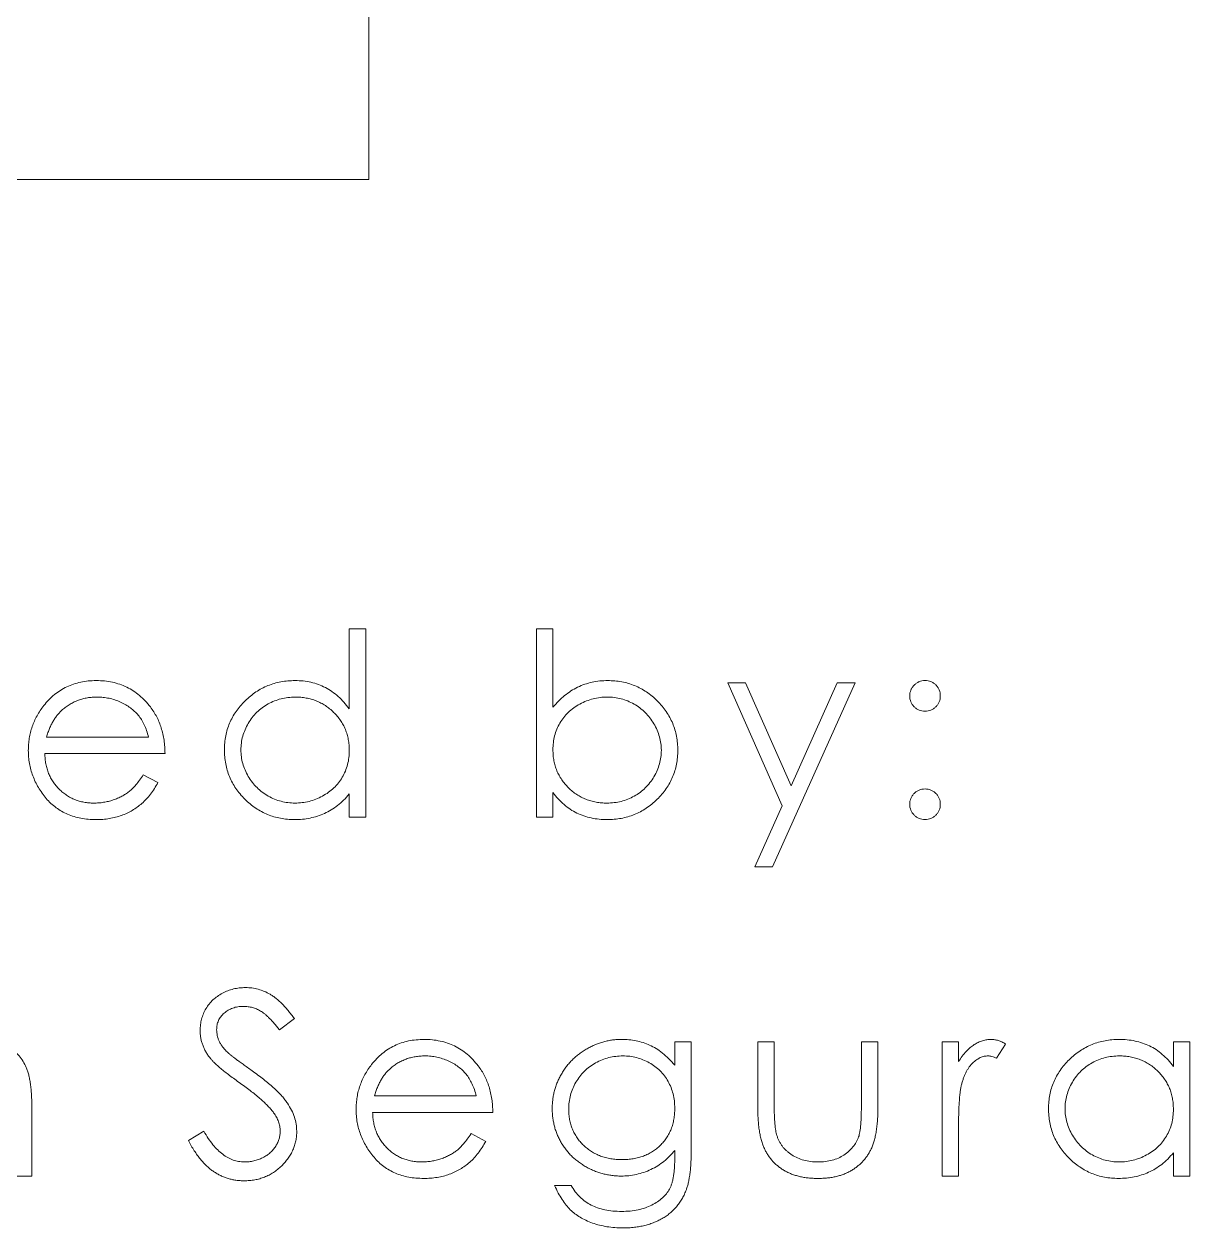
# Model space of a CAD drawing. Header units: millimetres. Extents: x 0 to 300, y 0 to 315.
# Drawn here: x 33.43 to 55.63, y 130.04 to 152.96 of the extents above; entities that cross this region are included whole.
import ezdxf

# ---------------------------------------------------------------- set-up
doc = ezdxf.new("R2010")
doc.units = ezdxf.units.MM

msp = doc.modelspace()

# ---------------------------------------------------------------- linework, layer by layer
at = {"color": 1, "linetype": 'Continuous', "lineweight": 0}
for p, q in [((40, 208), (40, 150)), ((40, 150), (30, 150))]:
    msp.add_line(p, q, dxfattribs=at)
at = {"color": 18, "linetype": 'Continuous', "lineweight": 15, "true_color": 0x000000}
for p, q in [((39.626, 141.446), (39.94, 141.446)), ((39.626, 139.919), (39.626, 141.446)), ((39.94, 141.446), (39.94, 137.857)), ((43.188, 141.446), (43.503, 141.446)), ((43.188, 137.857), (43.188, 141.446)), ((43.503, 141.446), (43.503, 139.95)), ((46.832, 140.414), (47.171, 140.414)), ((47.866, 138.075), (46.832, 140.414)), ((47.171, 140.414), (48.037, 138.455)), ((49.255, 140.414), (47.685, 136.914)), ((48.037, 138.455), (48.916, 140.414)), ((48.916, 140.414), (49.255, 140.414)), ((33.861, 139.382), (35.803, 139.382)), ((36.117, 139.068), (33.828, 139.068)), ((35.703, 138.664), (35.982, 138.518)), ((39.626, 137.857), (39.626, 138.299)), ((43.503, 138.33), (43.503, 137.857)), ((47.345, 136.914), (47.866, 138.075)), ((39.94, 137.857), (39.626, 137.857)), ((43.503, 137.857), (43.188, 137.857)), ((47.685, 136.914), (47.345, 136.914)), ((38.58, 134.021), (38.296, 133.805)), ((45.822, 133.581), (46.137, 133.581)), ((45.822, 133.134), (45.822, 133.581)), ((46.137, 133.581), (46.137, 131.551)), ((47.402, 133.581), (47.716, 133.581)), ((47.402, 132.359), (47.402, 133.581)), ((47.716, 133.581), (47.716, 132.395)), ((49.376, 133.581), (49.69, 133.581)), ((49.376, 132.395), (49.376, 133.581)), ((49.69, 133.581), (49.69, 132.336)), ((50.911, 133.581), (51.225, 133.581)), ((50.911, 131.023), (50.911, 133.581)), ((51.225, 133.581), (51.225, 133.204)), ((52.122, 133.538), (51.95, 133.266)), ((55.317, 133.581), (55.631, 133.581)), ((55.317, 133.108), (55.317, 133.581)), ((55.631, 133.581), (55.631, 131.023)), ((40.103, 132.549), (42.044, 132.549)), ((33.581, 132.329), (33.581, 131.023)), ((42.358, 132.235), (40.07, 132.235)), ((36.561, 131.698), (36.857, 131.876)), ((41.945, 131.831), (42.224, 131.684)), ((51.225, 131.883), (51.225, 131.023)), ((45.822, 131.381), (45.822, 131.513)), ((55.317, 131.023), (55.317, 131.466)), ((33.581, 131.023), (33.267, 131.023)), ((51.225, 131.023), (50.911, 131.023)), ((55.631, 131.023), (55.317, 131.023)), ((43.534, 130.844), (43.848, 130.844))]:
    msp.add_line(p, q, dxfattribs=at)
for points, knots in [([(33.809, 139.982), (33.84, 140.02), (33.903, 140.095), (34.008, 140.193), (34.123, 140.275), (34.244, 140.343), (34.374, 140.394), (34.512, 140.433), (34.658, 140.455), (34.757, 140.458), (34.808, 140.459)], [0, 0, 0, 0, 0.128835, 0.253589, 0.374643, 0.49534, 0.616325, 0.739759, 0.866842, 1, 1, 1, 1]), ([(34.808, 140.459), (34.861, 140.458), (34.964, 140.455), (35.114, 140.431), (35.256, 140.391), (35.39, 140.336), (35.515, 140.265), (35.632, 140.177), (35.742, 140.075), (35.806, 139.996), (35.838, 139.956)], [0, 0, 0, 0, 0.13204, 0.259033, 0.38188, 0.502258, 0.622752, 0.744743, 0.870109, 1, 1, 1, 1]), ([(37.247, 139.142), (37.249, 139.187), (37.251, 139.275), (37.27, 139.404), (37.301, 139.529), (37.344, 139.648), (37.4, 139.762), (37.468, 139.872), (37.548, 139.977), (37.64, 140.074), (37.74, 140.164), (37.847, 140.243), (37.958, 140.311), (38.076, 140.364), (38.197, 140.408), (38.324, 140.438), (38.456, 140.455), (38.545, 140.458), (38.591, 140.459)], [0, 0, 0, 0, 0.0637745, 0.1260788, 0.1869041, 0.2475739, 0.3080034, 0.3691319, 0.4320332, 0.4967908, 0.5616108, 0.6249139, 0.6867263, 0.7480788, 0.8095823, 0.8716307, 0.9348858, 1, 1, 1, 1]), ([(38.591, 140.459), (38.643, 140.458), (38.745, 140.455), (38.895, 140.429), (39.037, 140.386), (39.172, 140.327), (39.298, 140.25), (39.417, 140.157), (39.527, 140.046), (39.592, 139.962), (39.626, 139.919)], [0, 0, 0, 0, 0.128884, 0.252985, 0.37421, 0.494102, 0.614753, 0.738511, 0.866243, 1, 1, 1, 1]), ([(43.503, 139.95), (43.538, 139.991), (43.607, 140.07), (43.723, 140.174), (43.844, 140.262), (43.972, 140.335), (44.107, 140.39), (44.248, 140.431), (44.395, 140.455), (44.495, 140.458), (44.546, 140.459)], [0, 0, 0, 0, 0.134636, 0.262681, 0.38719, 0.50839, 0.628966, 0.749723, 0.873248, 1, 1, 1, 1]), ([(44.546, 140.459), (44.591, 140.458), (44.68, 140.455), (44.812, 140.437), (44.938, 140.407), (45.059, 140.365), (45.175, 140.309), (45.286, 140.243), (45.392, 140.163), (45.491, 140.073), (45.582, 139.974), (45.662, 139.869), (45.73, 139.759), (45.785, 139.643), (45.829, 139.523), (45.858, 139.397), (45.877, 139.265), (45.88, 139.176), (45.881, 139.131)], [0, 0, 0, 0, 0.064649, 0.127821, 0.189419, 0.250372, 0.311137, 0.372825, 0.435463, 0.500128, 0.564773, 0.627344, 0.688919, 0.749829, 0.810578, 0.872176, 0.935017, 1, 1, 1, 1]), ([(50.296, 140.168), (50.297, 140.187), (50.299, 140.225), (50.316, 140.28), (50.343, 140.33), (50.381, 140.374), (50.425, 140.412), (50.475, 140.439), (50.53, 140.456), (50.568, 140.458), (50.588, 140.459)], [0, 0, 0, 0, 0.126257, 0.249407, 0.371465, 0.498805, 0.627129, 0.750535, 0.872218, 1, 1, 1, 1]), ([(50.588, 140.459), (50.607, 140.458), (50.646, 140.456), (50.701, 140.44), (50.751, 140.413), (50.795, 140.376), (50.832, 140.331), (50.861, 140.281), (50.876, 140.226), (50.878, 140.187), (50.879, 140.168)], [0, 0, 0, 0, 0.1275189, 0.2499859, 0.3717924, 0.4988704, 0.6259484, 0.7484917, 0.8709588, 1, 1, 1, 1]), ([(34.824, 140.145), (34.793, 140.144), (34.731, 140.143), (34.64, 140.132), (34.552, 140.113), (34.467, 140.087), (34.387, 140.052), (34.309, 140.012), (34.235, 139.962), (34.189, 139.924), (34.165, 139.905)], [0, 0, 0, 0, 0.131092, 0.259141, 0.384162, 0.505992, 0.629098, 0.750669, 0.874039, 1, 1, 1, 1]), ([(35.803, 139.382), (35.791, 139.424), (35.769, 139.504), (35.723, 139.615), (35.671, 139.714), (35.609, 139.799), (35.539, 139.875), (35.459, 139.942), (35.368, 140.001), (35.268, 140.051), (35.163, 140.094), (35.052, 140.123), (34.939, 140.142), (34.863, 140.144), (34.824, 140.145)], [0, 0, 0, 0, 0.0962401, 0.1852313, 0.2675005, 0.3444004, 0.4195949, 0.4968906, 0.5766379, 0.6602679, 0.7453866, 0.8300403, 0.9144742, 1, 1, 1, 1]), ([(38.595, 140.145), (38.549, 140.143), (38.458, 140.14), (38.325, 140.115), (38.198, 140.073), (38.077, 140.016), (37.964, 139.944), (37.864, 139.857), (37.774, 139.757), (37.699, 139.645), (37.638, 139.525), (37.594, 139.399), (37.566, 139.27), (37.563, 139.183), (37.562, 139.139)], [0, 0, 0, 0, 0.085921, 0.169593, 0.252476, 0.336244, 0.419505, 0.502036, 0.584775, 0.669846, 0.754185, 0.836658, 0.91801, 1, 1, 1, 1]), ([(39.626, 139.13), (39.625, 139.165), (39.623, 139.235), (39.608, 139.337), (39.585, 139.435), (39.553, 139.528), (39.511, 139.617), (39.459, 139.701), (39.398, 139.781), (39.329, 139.855), (39.253, 139.923), (39.172, 139.983), (39.086, 140.033), (38.996, 140.074), (38.902, 140.106), (38.803, 140.128), (38.701, 140.143), (38.631, 140.144), (38.595, 140.145)], [0, 0, 0, 0, 0.0656338, 0.1291881, 0.1912187, 0.2519128, 0.3125075, 0.3734944, 0.4351516, 0.4987415, 0.5620952, 0.6241866, 0.6854757, 0.7460968, 0.8076116, 0.8699666, 0.933951, 1, 1, 1, 1]), ([(44.538, 140.145), (44.493, 140.144), (44.402, 140.14), (44.269, 140.114), (44.139, 140.073), (44.015, 140.014), (43.899, 139.942), (43.795, 139.857), (43.706, 139.76), (43.633, 139.652), (43.574, 139.534), (43.532, 139.409), (43.507, 139.277), (43.504, 139.187), (43.503, 139.14)], [0, 0, 0, 0, 0.084735, 0.168182, 0.252419, 0.338618, 0.424014, 0.506402, 0.587545, 0.668801, 0.7501, 0.831022, 0.91396, 1, 1, 1, 1]), ([(45.567, 139.131), (45.565, 139.174), (45.561, 139.262), (45.535, 139.391), (45.489, 139.517), (45.427, 139.638), (45.352, 139.751), (45.263, 139.853), (45.161, 139.94), (45.048, 140.013), (44.928, 140.073), (44.801, 140.114), (44.671, 140.14), (44.583, 140.144), (44.538, 140.145)], [0, 0, 0, 0, 0.0820663, 0.1638049, 0.2466175, 0.331983, 0.4174662, 0.5009071, 0.5841031, 0.6682542, 0.7520561, 0.8345696, 0.9166522, 1, 1, 1, 1]), ([(50.588, 139.876), (50.568, 139.877), (50.53, 139.879), (50.475, 139.895), (50.425, 139.922), (50.38, 139.959), (50.343, 140.004), (50.316, 140.054), (50.299, 140.109), (50.297, 140.148), (50.296, 140.168)], [0, 0, 0, 0, 0.127574, 0.248624, 0.371829, 0.498962, 0.626095, 0.747954, 0.870903, 1, 1, 1, 1]), ([(50.879, 140.168), (50.878, 140.148), (50.876, 140.109), (50.861, 140.054), (50.832, 140.004), (50.795, 139.959), (50.751, 139.923), (50.701, 139.895), (50.646, 139.879), (50.607, 139.877), (50.588, 139.876)], [0, 0, 0, 0, 0.129041, 0.251508, 0.374052, 0.50113, 0.628208, 0.750014, 0.872481, 1, 1, 1, 1]), ([(33.514, 139.128), (33.515, 139.168), (33.517, 139.246), (33.53, 139.361), (33.554, 139.473), (33.586, 139.582), (33.628, 139.687), (33.679, 139.79), (33.739, 139.889), (33.785, 139.951), (33.809, 139.982)], [0, 0, 0, 0, 0.128045, 0.253768, 0.377428, 0.500551, 0.623296, 0.746578, 0.872348, 1, 1, 1, 1]), ([(34.165, 139.905), (34.149, 139.89), (34.115, 139.86), (34.07, 139.807), (34.027, 139.75), (33.987, 139.687), (33.951, 139.619), (33.917, 139.545), (33.887, 139.466), (33.87, 139.411), (33.861, 139.382)], [0, 0, 0, 0, 0.109984, 0.22258, 0.3385, 0.458709, 0.585535, 0.717518, 0.854667, 1, 1, 1, 1]), ([(35.838, 139.956), (35.86, 139.926), (35.905, 139.865), (35.96, 139.767), (36.008, 139.664), (36.046, 139.556), (36.077, 139.442), (36.1, 139.322), (36.113, 139.197), (36.115, 139.112), (36.117, 139.068)], [0, 0, 0, 0, 0.118522, 0.236255, 0.356174, 0.47725, 0.60154, 0.729618, 0.862158, 1, 1, 1, 1]), ([(34.801, 137.812), (34.752, 137.813), (34.656, 137.815), (34.516, 137.834), (34.385, 137.866), (34.262, 137.91), (34.147, 137.967), (34.04, 138.037), (33.941, 138.119), (33.853, 138.214), (33.774, 138.316), (33.704, 138.422), (33.646, 138.532), (33.598, 138.645), (33.56, 138.761), (33.533, 138.881), (33.518, 139.003), (33.515, 139.087), (33.514, 139.128)], [0, 0, 0, 0, 0.071579, 0.139629, 0.204797, 0.268135, 0.329814, 0.391301, 0.453434, 0.516552, 0.579631, 0.641119, 0.701294, 0.76081, 0.819932, 0.87892, 0.938983, 1, 1, 1, 1]), ([(33.828, 139.068), (33.83, 139.034), (33.833, 138.968), (33.847, 138.871), (33.869, 138.779), (33.9, 138.692), (33.938, 138.609), (33.985, 138.531), (34.04, 138.458), (34.102, 138.389), (34.17, 138.328), (34.243, 138.273), (34.32, 138.228), (34.401, 138.19), (34.485, 138.161), (34.574, 138.141), (34.666, 138.128), (34.729, 138.127), (34.761, 138.126)], [0, 0, 0, 0, 0.068385, 0.134476, 0.198391, 0.260753, 0.321829, 0.383037, 0.444653, 0.507398, 0.569825, 0.630778, 0.690929, 0.750945, 0.811049, 0.872331, 0.935004, 1, 1, 1, 1]), ([(38.581, 137.812), (38.536, 137.813), (38.447, 137.815), (38.316, 137.834), (38.19, 137.864), (38.068, 137.906), (37.953, 137.962), (37.842, 138.028), (37.736, 138.108), (37.637, 138.198), (37.545, 138.297), (37.465, 138.401), (37.399, 138.513), (37.343, 138.628), (37.3, 138.75), (37.27, 138.876), (37.251, 139.008), (37.249, 139.097), (37.247, 139.142)], [0, 0, 0, 0, 0.06462, 0.127433, 0.189004, 0.24993, 0.310668, 0.372329, 0.434939, 0.499576, 0.564191, 0.626735, 0.688109, 0.749294, 0.810331, 0.871901, 0.935046, 1, 1, 1, 1]), ([(37.562, 139.139), (37.563, 139.095), (37.567, 139.008), (37.594, 138.879), (37.639, 138.754), (37.7, 138.632), (37.777, 138.52), (37.866, 138.418), (37.968, 138.331), (38.08, 138.257), (38.201, 138.198), (38.328, 138.157), (38.459, 138.131), (38.547, 138.127), (38.592, 138.126)], [0, 0, 0, 0, 0.081589, 0.162859, 0.245484, 0.330807, 0.416493, 0.499893, 0.583048, 0.667158, 0.751312, 0.833785, 0.916256, 1, 1, 1, 1]), ([(38.592, 138.126), (38.638, 138.128), (38.728, 138.131), (38.861, 138.156), (38.991, 138.198), (39.115, 138.256), (39.23, 138.328), (39.334, 138.412), (39.421, 138.509), (39.495, 138.617), (39.553, 138.734), (39.596, 138.86), (39.621, 138.993), (39.624, 139.083), (39.626, 139.13)], [0, 0, 0, 0, 0.084802, 0.168664, 0.252552, 0.33824, 0.423103, 0.505556, 0.586176, 0.667136, 0.748499, 0.830452, 0.913456, 1, 1, 1, 1]), ([(43.503, 139.14), (43.504, 139.105), (43.505, 139.035), (43.52, 138.933), (43.543, 138.836), (43.575, 138.742), (43.618, 138.654), (43.669, 138.569), (43.73, 138.489), (43.799, 138.415), (43.875, 138.347), (43.956, 138.288), (44.042, 138.238), (44.132, 138.197), (44.226, 138.164), (44.325, 138.143), (44.428, 138.128), (44.498, 138.126), (44.533, 138.126)], [0, 0, 0, 0, 0.0656457, 0.1292115, 0.1912534, 0.2519585, 0.3125641, 0.3735622, 0.4352305, 0.4985362, 0.5619014, 0.6240981, 0.6850234, 0.7460508, 0.8075768, 0.869943, 0.933939, 1, 1, 1, 1]), ([(44.533, 138.126), (44.579, 138.127), (44.67, 138.131), (44.803, 138.156), (44.93, 138.198), (45.051, 138.255), (45.164, 138.327), (45.264, 138.414), (45.354, 138.514), (45.429, 138.626), (45.491, 138.745), (45.534, 138.871), (45.562, 139), (45.565, 139.087), (45.567, 139.131)], [0, 0, 0, 0, 0.085993, 0.169736, 0.252687, 0.336526, 0.419856, 0.502457, 0.585265, 0.6698, 0.754407, 0.83695, 0.917941, 1, 1, 1, 1]), ([(45.881, 139.131), (45.88, 139.086), (45.877, 138.998), (45.858, 138.868), (45.828, 138.743), (45.784, 138.624), (45.729, 138.509), (45.659, 138.399), (45.58, 138.294), (45.487, 138.197), (45.387, 138.107), (45.28, 138.028), (45.169, 137.96), (45.052, 137.907), (44.93, 137.863), (44.803, 137.833), (44.671, 137.816), (44.581, 137.813), (44.536, 137.812)], [0, 0, 0, 0, 0.064015, 0.126228, 0.187289, 0.247869, 0.308511, 0.369727, 0.432536, 0.497198, 0.561923, 0.625133, 0.686855, 0.748117, 0.80953, 0.871487, 0.934981, 1, 1, 1, 1]), ([(34.761, 138.126), (34.793, 138.126), (34.855, 138.128), (34.948, 138.139), (35.039, 138.158), (35.128, 138.184), (35.214, 138.216), (35.293, 138.254), (35.366, 138.296), (35.434, 138.344), (35.5, 138.403), (35.565, 138.477), (35.636, 138.564), (35.68, 138.63), (35.703, 138.664)], [0, 0, 0, 0, 0.082592, 0.163879, 0.245659, 0.327726, 0.40861, 0.485749, 0.559169, 0.630268, 0.705306, 0.792065, 0.889796, 1, 1, 1, 1]), ([(35.982, 138.518), (35.96, 138.478), (35.917, 138.402), (35.842, 138.296), (35.764, 138.201), (35.679, 138.12), (35.589, 138.048), (35.495, 137.986), (35.394, 137.933), (35.289, 137.888), (35.176, 137.854), (35.057, 137.829), (34.931, 137.814), (34.845, 137.813), (34.801, 137.812)], [0, 0, 0, 0, 0.09337, 0.181661, 0.265874, 0.346355, 0.4246, 0.501903, 0.579992, 0.658443, 0.738672, 0.821894, 0.908801, 1, 1, 1, 1]), ([(39.626, 138.299), (39.59, 138.259), (39.521, 138.181), (39.406, 138.079), (39.283, 137.994), (39.155, 137.926), (39.02, 137.875), (38.879, 137.839), (38.732, 137.815), (38.632, 137.813), (38.581, 137.812)], [0, 0, 0, 0, 0.134298, 0.262085, 0.38627, 0.507165, 0.6273, 0.748145, 0.87237, 1, 1, 1, 1]), ([(44.536, 137.812), (44.484, 137.813), (44.382, 137.816), (44.233, 137.839), (44.092, 137.879), (43.957, 137.933), (43.831, 138.005), (43.712, 138.095), (43.601, 138.204), (43.536, 138.287), (43.503, 138.33)], [0, 0, 0, 0, 0.129476, 0.25388, 0.374863, 0.494283, 0.614293, 0.73697, 0.865076, 1, 1, 1, 1]), ([(50.296, 138.103), (50.297, 138.123), (50.299, 138.162), (50.316, 138.217), (50.343, 138.267), (50.38, 138.311), (50.425, 138.349), (50.475, 138.376), (50.53, 138.392), (50.568, 138.394), (50.588, 138.395)], [0, 0, 0, 0, 0.129097, 0.252046, 0.373905, 0.501038, 0.628171, 0.751376, 0.872426, 1, 1, 1, 1]), ([(50.588, 138.395), (50.607, 138.394), (50.646, 138.392), (50.701, 138.376), (50.751, 138.348), (50.795, 138.312), (50.832, 138.267), (50.861, 138.217), (50.876, 138.162), (50.878, 138.123), (50.879, 138.103)], [0, 0, 0, 0, 0.127519, 0.249986, 0.371792, 0.49887, 0.625948, 0.748492, 0.870959, 1, 1, 1, 1]), ([(50.588, 137.812), (50.568, 137.813), (50.53, 137.815), (50.475, 137.832), (50.425, 137.859), (50.38, 137.896), (50.344, 137.941), (50.316, 137.991), (50.299, 138.046), (50.297, 138.084), (50.296, 138.103)], [0, 0, 0, 0, 0.127757, 0.249414, 0.372796, 0.500111, 0.62861, 0.750643, 0.873768, 1, 1, 1, 1]), ([(50.879, 138.103), (50.878, 138.084), (50.876, 138.046), (50.861, 137.991), (50.832, 137.941), (50.796, 137.896), (50.751, 137.859), (50.701, 137.832), (50.646, 137.815), (50.607, 137.813), (50.588, 137.812)], [0, 0, 0, 0, 0.126178, 0.248821, 0.37154, 0.499984, 0.627244, 0.749226, 0.872298, 1, 1, 1, 1]), ([(36.785, 133.796), (36.787, 133.833), (36.789, 133.907), (36.811, 134.014), (36.845, 134.116), (36.894, 134.212), (36.956, 134.3), (37.028, 134.381), (37.114, 134.448), (37.208, 134.508), (37.311, 134.554), (37.419, 134.589), (37.532, 134.609), (37.609, 134.612), (37.648, 134.613)], [0, 0, 0, 0, 0.083785, 0.16578, 0.24628, 0.327461, 0.408797, 0.489715, 0.571376, 0.655523, 0.741019, 0.826547, 0.911989, 1, 1, 1, 1]), ([(37.648, 134.613), (37.689, 134.612), (37.771, 134.609), (37.892, 134.584), (38.008, 134.543), (38.101, 134.497), (38.174, 134.451), (38.23, 134.409), (38.287, 134.361), (38.344, 134.306), (38.402, 134.244), (38.461, 134.176), (38.522, 134.101), (38.56, 134.048), (38.58, 134.021)], [0, 0, 0, 0, 0.1072328, 0.2132518, 0.3188304, 0.4267935, 0.483646, 0.5436038, 0.6083076, 0.6771268, 0.7506856, 0.8287134, 0.9121903, 1, 1, 1, 1]), ([(37.613, 134.254), (37.576, 134.253), (37.507, 134.251), (37.408, 134.225), (37.319, 134.185), (37.242, 134.128), (37.178, 134.062), (37.132, 133.985), (37.104, 133.9), (37.101, 133.841), (37.099, 133.811)], [0, 0, 0, 0, 0.143073, 0.275903, 0.402371, 0.528414, 0.650356, 0.765895, 0.880774, 1, 1, 1, 1]), ([(38.296, 133.805), (38.279, 133.827), (38.246, 133.87), (38.196, 133.93), (38.149, 133.984), (38.102, 134.031), (38.059, 134.074), (38.017, 134.11), (37.976, 134.141), (37.926, 134.174), (37.862, 134.207), (37.782, 134.234), (37.698, 134.251), (37.641, 134.253), (37.613, 134.254)], [0, 0, 0, 0, 0.098469, 0.189629, 0.274184, 0.352183, 0.423199, 0.488551, 0.548473, 0.60144, 0.701198, 0.799592, 0.898545, 1, 1, 1, 1]), ([(36.981, 133.263), (36.965, 133.284), (36.935, 133.324), (36.895, 133.388), (36.861, 133.453), (36.834, 133.519), (36.811, 133.586), (36.796, 133.655), (36.787, 133.725), (36.786, 133.773), (36.785, 133.796)], [0, 0, 0, 0, 0.133507, 0.262559, 0.388264, 0.512667, 0.633722, 0.755394, 0.877553, 1, 1, 1, 1]), ([(37.099, 133.811), (37.1, 133.792), (37.101, 133.755), (37.112, 133.699), (37.126, 133.644), (37.148, 133.589), (37.179, 133.533), (37.219, 133.476), (37.27, 133.417), (37.309, 133.379), (37.33, 133.359)], [0, 0, 0, 0, 0.107285, 0.214746, 0.322939, 0.434116, 0.553412, 0.686073, 0.834256, 1, 1, 1, 1]), ([(32.625, 133.626), (32.672, 133.624), (32.765, 133.621), (32.9, 133.594), (33.026, 133.548), (33.143, 133.484), (33.248, 133.406), (33.34, 133.314), (33.416, 133.209), (33.468, 133.111), (33.501, 133.024), (33.522, 132.95), (33.541, 132.867), (33.556, 132.776), (33.567, 132.677), (33.575, 132.568), (33.581, 132.452), (33.581, 132.371), (33.581, 132.329)], [0, 0, 0, 0, 0.07724, 0.151178, 0.223488, 0.295543, 0.366976, 0.437131, 0.507044, 0.57856, 0.616614, 0.658756, 0.704491, 0.754803, 0.809332, 0.868274, 0.932073, 1, 1, 1, 1]), ([(40.05, 133.149), (40.082, 133.187), (40.144, 133.261), (40.25, 133.359), (40.364, 133.441), (40.486, 133.509), (40.616, 133.561), (40.753, 133.6), (40.899, 133.621), (40.999, 133.624), (41.05, 133.626)], [0, 0, 0, 0, 0.128835, 0.253589, 0.374643, 0.49534, 0.616325, 0.739759, 0.866842, 1, 1, 1, 1]), ([(41.05, 133.626), (41.102, 133.624), (41.205, 133.622), (41.355, 133.597), (41.497, 133.558), (41.631, 133.503), (41.757, 133.432), (41.874, 133.344), (41.984, 133.241), (42.047, 133.163), (42.08, 133.122)], [0, 0, 0, 0, 0.13204, 0.259033, 0.38188, 0.502258, 0.622752, 0.744743, 0.870109, 1, 1, 1, 1]), ([(43.489, 132.311), (43.49, 132.34), (43.491, 132.397), (43.5, 132.483), (43.512, 132.568), (43.533, 132.651), (43.557, 132.732), (43.587, 132.812), (43.623, 132.891), (43.664, 132.967), (43.71, 133.041), (43.761, 133.112), (43.816, 133.178), (43.875, 133.24), (43.938, 133.299), (44.006, 133.353), (44.077, 133.403), (44.153, 133.449), (44.231, 133.49), (44.31, 133.527), (44.391, 133.557), (44.472, 133.583), (44.556, 133.601), (44.639, 133.616), (44.725, 133.624), (44.781, 133.625), (44.81, 133.626)], [0, 0, 0, 0, 0.0420341, 0.0839054, 0.1250689, 0.1661585, 0.2072103, 0.2484907, 0.2898781, 0.3321695, 0.3744758, 0.416225, 0.4576096, 0.4990732, 0.5405534, 0.5822488, 0.6245498, 0.6674328, 0.7103225, 0.7524671, 0.7940648, 0.8352157, 0.8762283, 0.9174462, 0.9586431, 1, 1, 1, 1]), ([(44.81, 133.626), (44.857, 133.624), (44.95, 133.622), (45.087, 133.601), (45.219, 133.567), (45.347, 133.519), (45.471, 133.454), (45.593, 133.367), (45.711, 133.259), (45.784, 133.177), (45.822, 133.134)], [0, 0, 0, 0, 0.120911, 0.238762, 0.354755, 0.470359, 0.589144, 0.716329, 0.852445, 1, 1, 1, 1]), ([(51.225, 133.204), (51.248, 133.24), (51.293, 133.307), (51.366, 133.395), (51.442, 133.469), (51.519, 133.527), (51.6, 133.571), (51.681, 133.603), (51.765, 133.622), (51.821, 133.625), (51.849, 133.626)], [0, 0, 0, 0, 0.160059, 0.306112, 0.438367, 0.560541, 0.675317, 0.786114, 0.892842, 1, 1, 1, 1]), ([(51.849, 133.626), (51.871, 133.625), (51.916, 133.622), (51.984, 133.605), (52.054, 133.578), (52.099, 133.552), (52.122, 133.538)], [0, 0, 0, 0, 0.225278, 0.463523, 0.720324, 1, 1, 1, 1]), ([(52.939, 132.309), (52.94, 132.354), (52.943, 132.442), (52.961, 132.571), (52.992, 132.695), (53.036, 132.815), (53.092, 132.929), (53.16, 133.038), (53.24, 133.143), (53.332, 133.241), (53.432, 133.331), (53.539, 133.409), (53.65, 133.477), (53.767, 133.531), (53.889, 133.574), (54.016, 133.604), (54.148, 133.622), (54.237, 133.625), (54.282, 133.626)], [0, 0, 0, 0, 0.063775, 0.126079, 0.186904, 0.247574, 0.308003, 0.369132, 0.432033, 0.496791, 0.561611, 0.624914, 0.686726, 0.748079, 0.809582, 0.871631, 0.934886, 1, 1, 1, 1]), ([(54.282, 133.626), (54.335, 133.624), (54.437, 133.622), (54.587, 133.598), (54.728, 133.558), (54.863, 133.505), (54.99, 133.433), (55.109, 133.343), (55.22, 133.234), (55.284, 133.151), (55.317, 133.108)], [0, 0, 0, 0, 0.1298621, 0.2546535, 0.3760146, 0.4952553, 0.6147977, 0.7381056, 0.8651963, 1, 1, 1, 1]), ([(37.554, 132.787), (37.518, 132.814), (37.447, 132.864), (37.349, 132.938), (37.261, 133.006), (37.183, 133.068), (37.117, 133.125), (37.061, 133.175), (37.017, 133.221), (36.992, 133.25), (36.981, 133.263)], [0, 0, 0, 0, 0.181535, 0.347082, 0.495568, 0.628357, 0.74552, 0.845831, 0.930782, 1, 1, 1, 1]), ([(37.33, 133.359), (37.338, 133.352), (37.356, 133.336), (37.389, 133.309), (37.433, 133.276), (37.487, 133.236), (37.551, 133.189), (37.625, 133.136), (37.709, 133.075), (37.769, 133.033), (37.8, 133.01)], [0, 0, 0, 0, 0.052594, 0.124952, 0.218094, 0.333502, 0.468789, 0.624938, 0.801683, 1, 1, 1, 1]), ([(41.066, 133.312), (41.035, 133.311), (40.973, 133.31), (40.882, 133.298), (40.794, 133.279), (40.709, 133.254), (40.629, 133.219), (40.55, 133.178), (40.477, 133.129), (40.43, 133.091), (40.407, 133.072)], [0, 0, 0, 0, 0.131092, 0.259141, 0.384162, 0.505992, 0.629098, 0.750669, 0.874039, 1, 1, 1, 1]), ([(42.044, 132.549), (42.033, 132.591), (42.011, 132.671), (41.964, 132.782), (41.912, 132.881), (41.851, 132.966), (41.781, 133.042), (41.7, 133.109), (41.61, 133.168), (41.51, 133.218), (41.404, 133.261), (41.294, 133.289), (41.181, 133.309), (41.105, 133.311), (41.066, 133.312)], [0, 0, 0, 0, 0.0962401, 0.1852313, 0.2675005, 0.3444004, 0.4195949, 0.4968906, 0.5766379, 0.6602679, 0.7453866, 0.8300403, 0.9144742, 1, 1, 1, 1]), ([(44.835, 133.312), (44.789, 133.31), (44.698, 133.307), (44.565, 133.281), (44.436, 133.239), (44.315, 133.18), (44.201, 133.108), (44.1, 133.021), (44.011, 132.921), (43.937, 132.81), (43.877, 132.69), (43.835, 132.563), (43.808, 132.432), (43.805, 132.343), (43.803, 132.298)], [0, 0, 0, 0, 0.085519, 0.169309, 0.252218, 0.336756, 0.420595, 0.502741, 0.584804, 0.668268, 0.751823, 0.833629, 0.91622, 1, 1, 1, 1]), ([(45.822, 132.316), (45.821, 132.363), (45.818, 132.454), (45.794, 132.587), (45.754, 132.711), (45.698, 132.828), (45.628, 132.935), (45.544, 133.03), (45.447, 133.114), (45.337, 133.184), (45.219, 133.24), (45.095, 133.283), (44.967, 133.307), (44.879, 133.31), (44.835, 133.312)], [0, 0, 0, 0, 0.089243, 0.174349, 0.257613, 0.339527, 0.420997, 0.501579, 0.582542, 0.666133, 0.750049, 0.832743, 0.915647, 1, 1, 1, 1]), ([(51.789, 133.312), (51.764, 133.31), (51.713, 133.307), (51.637, 133.28), (51.564, 133.236), (51.506, 133.188), (51.461, 133.141), (51.429, 133.101), (51.399, 133.055), (51.371, 133.005), (51.345, 132.951), (51.321, 132.891), (51.3, 132.828), (51.287, 132.783), (51.281, 132.761)], [0, 0, 0, 0, 0.093807, 0.191338, 0.295191, 0.410312, 0.47193, 0.536425, 0.603119, 0.674118, 0.749332, 0.828283, 0.91204, 1, 1, 1, 1]), ([(51.95, 133.266), (51.935, 133.273), (51.906, 133.286), (51.864, 133.301), (51.826, 133.31), (51.801, 133.311), (51.789, 133.312)], [0, 0, 0, 0, 0.295139, 0.56023, 0.794983, 1, 1, 1, 1]), ([(54.287, 133.312), (54.241, 133.31), (54.15, 133.307), (54.017, 133.282), (53.89, 133.24), (53.769, 133.183), (53.656, 133.111), (53.555, 133.023), (53.466, 132.924), (53.391, 132.811), (53.329, 132.691), (53.286, 132.566), (53.258, 132.437), (53.255, 132.349), (53.253, 132.306)], [0, 0, 0, 0, 0.085921, 0.169593, 0.252476, 0.336244, 0.419505, 0.502036, 0.584775, 0.669846, 0.754185, 0.836658, 0.91801, 1, 1, 1, 1]), ([(55.317, 132.297), (55.316, 132.332), (55.314, 132.401), (55.3, 132.504), (55.277, 132.601), (55.245, 132.695), (55.202, 132.783), (55.151, 132.868), (55.09, 132.948), (55.021, 133.022), (54.944, 133.089), (54.864, 133.15), (54.778, 133.199), (54.688, 133.24), (54.594, 133.273), (54.495, 133.295), (54.392, 133.31), (54.322, 133.311), (54.287, 133.312)], [0, 0, 0, 0, 0.065634, 0.129188, 0.191219, 0.251913, 0.312507, 0.373494, 0.435152, 0.498741, 0.562095, 0.624187, 0.685476, 0.746097, 0.807612, 0.869967, 0.933951, 1, 1, 1, 1]), ([(37.8, 133.01), (37.838, 132.983), (37.912, 132.929), (38.017, 132.849), (38.112, 132.77), (38.197, 132.694), (38.274, 132.62), (38.341, 132.549), (38.4, 132.479), (38.463, 132.391), (38.528, 132.282), (38.583, 132.149), (38.618, 132.015), (38.623, 131.925), (38.625, 131.881)], [0, 0, 0, 0, 0.096972, 0.187773, 0.272396, 0.351321, 0.424335, 0.491909, 0.554233, 0.611268, 0.716348, 0.81454, 0.908495, 1, 1, 1, 1]), ([(39.756, 132.295), (39.757, 132.334), (39.759, 132.412), (39.772, 132.528), (39.796, 132.64), (39.828, 132.748), (39.869, 132.854), (39.92, 132.956), (39.98, 133.055), (40.027, 133.118), (40.05, 133.149)], [0, 0, 0, 0, 0.128045, 0.253768, 0.377428, 0.500551, 0.623296, 0.746578, 0.872348, 1, 1, 1, 1]), ([(40.407, 133.072), (40.39, 133.057), (40.357, 133.026), (40.311, 132.974), (40.268, 132.917), (40.229, 132.854), (40.193, 132.785), (40.159, 132.712), (40.129, 132.632), (40.112, 132.577), (40.103, 132.549)], [0, 0, 0, 0, 0.109984, 0.22258, 0.3385, 0.458709, 0.585535, 0.717518, 0.854667, 1, 1, 1, 1]), ([(42.08, 133.122), (42.102, 133.092), (42.146, 133.032), (42.201, 132.934), (42.249, 132.831), (42.288, 132.722), (42.319, 132.608), (42.341, 132.489), (42.354, 132.364), (42.357, 132.278), (42.358, 132.235)], [0, 0, 0, 0, 0.118522, 0.236255, 0.356174, 0.47725, 0.60154, 0.729618, 0.862158, 1, 1, 1, 1]), ([(38.185, 132.229), (38.17, 132.249), (38.137, 132.291), (38.08, 132.354), (38.014, 132.419), (37.94, 132.488), (37.856, 132.558), (37.764, 132.633), (37.662, 132.709), (37.591, 132.761), (37.554, 132.787)], [0, 0, 0, 0, 0.090279, 0.18953, 0.299198, 0.418926, 0.548376, 0.688136, 0.839084, 1, 1, 1, 1]), ([(51.281, 132.761), (51.276, 132.74), (51.266, 132.695), (51.256, 132.62), (51.246, 132.531), (51.239, 132.428), (51.232, 132.312), (51.228, 132.181), (51.225, 132.037), (51.225, 131.936), (51.225, 131.883)], [0, 0, 0, 0, 0.070855, 0.156938, 0.2586, 0.375891, 0.508166, 0.656238, 0.820177, 1, 1, 1, 1]), ([(41.042, 130.978), (40.993, 130.98), (40.897, 130.982), (40.758, 131.001), (40.626, 131.033), (40.503, 131.077), (40.388, 131.134), (40.282, 131.204), (40.183, 131.286), (40.095, 131.381), (40.016, 131.483), (39.946, 131.589), (39.887, 131.699), (39.84, 131.812), (39.802, 131.928), (39.775, 132.047), (39.759, 132.17), (39.757, 132.253), (39.756, 132.295)], [0, 0, 0, 0, 0.071579, 0.139629, 0.204797, 0.268135, 0.329814, 0.391301, 0.453434, 0.516552, 0.579631, 0.641119, 0.701294, 0.76081, 0.819932, 0.87892, 0.938983, 1, 1, 1, 1]), ([(44.8, 131.023), (44.771, 131.024), (44.713, 131.025), (44.626, 131.034), (44.541, 131.047), (44.458, 131.066), (44.376, 131.09), (44.295, 131.121), (44.215, 131.156), (44.137, 131.196), (44.063, 131.242), (43.992, 131.291), (43.925, 131.344), (43.862, 131.4), (43.805, 131.461), (43.751, 131.525), (43.702, 131.593), (43.657, 131.664), (43.618, 131.739), (43.584, 131.815), (43.554, 131.893), (43.53, 131.973), (43.512, 132.055), (43.499, 132.138), (43.491, 132.224), (43.49, 132.282), (43.489, 132.311)], [0, 0, 0, 0, 0.042865, 0.085222, 0.127202, 0.169025, 0.210882, 0.252963, 0.295628, 0.338553, 0.381463, 0.423582, 0.465066, 0.506312, 0.54704, 0.587676, 0.628675, 0.669946, 0.711036, 0.751996, 0.792673, 0.833446, 0.874191, 0.915494, 0.957478, 1, 1, 1, 1]), ([(43.803, 132.298), (43.804, 132.264), (43.805, 132.197), (43.819, 132.099), (43.841, 132.006), (43.873, 131.917), (43.912, 131.833), (43.961, 131.753), (44.018, 131.678), (44.084, 131.608), (44.157, 131.545), (44.235, 131.489), (44.32, 131.443), (44.409, 131.403), (44.504, 131.374), (44.603, 131.352), (44.708, 131.34), (44.78, 131.338), (44.816, 131.337)], [0, 0, 0, 0, 0.064983, 0.127803, 0.189056, 0.248395, 0.307691, 0.366977, 0.42734, 0.488795, 0.550674, 0.612045, 0.673369, 0.73493, 0.79781, 0.862892, 0.930095, 1, 1, 1, 1]), ([(44.816, 131.337), (44.853, 131.338), (44.926, 131.34), (45.031, 131.353), (45.131, 131.373), (45.226, 131.403), (45.315, 131.441), (45.398, 131.488), (45.476, 131.543), (45.547, 131.606), (45.612, 131.676), (45.668, 131.752), (45.716, 131.833), (45.756, 131.919), (45.786, 132.011), (45.806, 132.108), (45.82, 132.21), (45.822, 132.28), (45.822, 132.316)], [0, 0, 0, 0, 0.070121, 0.137122, 0.201487, 0.263765, 0.32456, 0.384739, 0.444905, 0.505232, 0.565494, 0.6251, 0.68435, 0.743883, 0.804608, 0.867239, 0.932094, 1, 1, 1, 1]), ([(48.548, 130.978), (48.517, 130.979), (48.456, 130.979), (48.366, 130.987), (48.28, 130.998), (48.199, 131.015), (48.121, 131.036), (48.046, 131.061), (47.976, 131.092), (47.91, 131.127), (47.848, 131.167), (47.79, 131.21), (47.736, 131.257), (47.686, 131.308), (47.64, 131.363), (47.599, 131.421), (47.561, 131.483), (47.527, 131.549), (47.497, 131.622), (47.471, 131.702), (47.45, 131.791), (47.432, 131.888), (47.418, 131.994), (47.409, 132.108), (47.403, 132.231), (47.402, 132.315), (47.402, 132.359)], [0, 0, 0, 0, 0.045152, 0.088727, 0.130534, 0.171071, 0.210096, 0.247769, 0.284849, 0.320986, 0.356387, 0.391549, 0.426191, 0.460511, 0.494971, 0.529534, 0.564576, 0.600096, 0.637535, 0.678213, 0.722583, 0.770182, 0.821879, 0.877067, 0.936524, 1, 1, 1, 1]), ([(47.716, 132.395), (47.716, 132.36), (47.716, 132.293), (47.718, 132.197), (47.723, 132.11), (47.728, 132.031), (47.735, 131.96), (47.743, 131.898), (47.753, 131.844), (47.762, 131.812), (47.766, 131.797)], [0, 0, 0, 0, 0.173617, 0.33212, 0.477936, 0.609932, 0.727032, 0.831671, 0.921715, 1, 1, 1, 1]), ([(49.69, 132.336), (49.69, 132.293), (49.689, 132.211), (49.684, 132.092), (49.674, 131.981), (49.66, 131.878), (49.643, 131.783), (49.621, 131.696), (49.595, 131.617), (49.566, 131.546), (49.531, 131.481), (49.494, 131.419), (49.452, 131.362), (49.407, 131.307), (49.357, 131.257), (49.303, 131.21), (49.246, 131.167), (49.184, 131.128), (49.119, 131.092), (49.049, 131.061), (48.975, 131.036), (48.898, 131.015), (48.816, 130.998), (48.73, 130.987), (48.641, 130.979), (48.58, 130.979), (48.548, 130.978)], [0, 0, 0, 0, 0.06221, 0.120696, 0.175548, 0.226191, 0.273711, 0.317302, 0.357837, 0.395428, 0.431089, 0.466097, 0.501015, 0.535424, 0.570174, 0.604765, 0.640093, 0.675939, 0.712225, 0.749455, 0.787601, 0.826784, 0.867829, 0.91016, 0.953939, 1, 1, 1, 1]), ([(49.324, 131.771), (49.329, 131.785), (49.338, 131.816), (49.348, 131.869), (49.357, 131.931), (49.364, 132.004), (49.37, 132.087), (49.373, 132.181), (49.376, 132.284), (49.376, 132.357), (49.376, 132.395)], [0, 0, 0, 0, 0.069693, 0.154074, 0.254591, 0.371465, 0.504755, 0.653494, 0.818953, 1, 1, 1, 1]), ([(54.273, 130.978), (54.227, 130.98), (54.138, 130.982), (54.007, 131.001), (53.881, 131.031), (53.76, 131.073), (53.644, 131.128), (53.533, 131.195), (53.427, 131.274), (53.328, 131.365), (53.237, 131.463), (53.157, 131.568), (53.09, 131.679), (53.034, 131.795), (52.991, 131.916), (52.961, 132.043), (52.943, 132.174), (52.94, 132.264), (52.939, 132.309)], [0, 0, 0, 0, 0.06462, 0.127433, 0.189004, 0.24993, 0.310668, 0.372329, 0.434939, 0.499576, 0.564191, 0.626735, 0.688109, 0.749294, 0.810331, 0.871901, 0.935046, 1, 1, 1, 1]), ([(53.253, 132.306), (53.255, 132.262), (53.259, 132.175), (53.286, 132.046), (53.33, 131.92), (53.392, 131.799), (53.468, 131.687), (53.557, 131.585), (53.659, 131.497), (53.772, 131.424), (53.893, 131.365), (54.02, 131.324), (54.15, 131.297), (54.239, 131.294), (54.284, 131.293)], [0, 0, 0, 0, 0.081589, 0.162859, 0.245484, 0.330807, 0.416493, 0.499893, 0.583048, 0.667158, 0.751312, 0.833785, 0.916256, 1, 1, 1, 1]), ([(54.284, 131.293), (54.329, 131.294), (54.42, 131.297), (54.553, 131.323), (54.683, 131.365), (54.806, 131.422), (54.922, 131.494), (55.025, 131.578), (55.113, 131.676), (55.187, 131.783), (55.245, 131.901), (55.287, 132.026), (55.313, 132.159), (55.316, 132.25), (55.317, 132.297)], [0, 0, 0, 0, 0.084802, 0.168664, 0.252552, 0.33824, 0.423103, 0.505556, 0.586176, 0.667136, 0.748499, 0.830452, 0.913456, 1, 1, 1, 1]), ([(38.311, 131.886), (38.309, 131.915), (38.306, 131.974), (38.281, 132.061), (38.241, 132.148), (38.204, 132.201), (38.185, 132.229)], [0, 0, 0, 0, 0.234723, 0.477158, 0.728556, 1, 1, 1, 1]), ([(40.07, 132.235), (40.071, 132.201), (40.074, 132.135), (40.089, 132.038), (40.111, 131.946), (40.142, 131.858), (40.18, 131.775), (40.226, 131.697), (40.282, 131.624), (40.343, 131.556), (40.412, 131.495), (40.484, 131.44), (40.561, 131.394), (40.642, 131.357), (40.727, 131.328), (40.816, 131.308), (40.908, 131.295), (40.971, 131.293), (41.003, 131.293)], [0, 0, 0, 0, 0.068385, 0.134476, 0.198391, 0.260753, 0.321829, 0.383037, 0.444653, 0.507398, 0.569825, 0.630778, 0.690929, 0.750945, 0.811049, 0.872331, 0.935004, 1, 1, 1, 1]), ([(36.857, 131.876), (36.884, 131.83), (36.937, 131.742), (37.025, 131.622), (37.116, 131.521), (37.211, 131.438), (37.309, 131.373), (37.412, 131.327), (37.517, 131.298), (37.589, 131.294), (37.625, 131.293)], [0, 0, 0, 0, 0.159004, 0.304646, 0.438547, 0.562322, 0.677433, 0.786897, 0.893611, 1, 1, 1, 1]), ([(37.625, 131.293), (37.656, 131.293), (37.717, 131.295), (37.806, 131.311), (37.893, 131.336), (37.976, 131.372), (38.053, 131.416), (38.121, 131.468), (38.179, 131.526), (38.227, 131.592), (38.264, 131.662), (38.292, 131.734), (38.307, 131.81), (38.31, 131.86), (38.311, 131.886)], [0, 0, 0, 0, 0.091264, 0.18093, 0.270088, 0.360156, 0.448343, 0.532666, 0.613834, 0.693982, 0.772716, 0.849335, 0.923967, 1, 1, 1, 1]), ([(38.625, 131.881), (38.624, 131.849), (38.623, 131.787), (38.608, 131.696), (38.586, 131.607), (38.553, 131.522), (38.513, 131.44), (38.462, 131.361), (38.402, 131.285), (38.334, 131.214), (38.26, 131.149), (38.181, 131.091), (38.098, 131.042), (38.011, 131.003), (37.92, 130.972), (37.825, 130.949), (37.727, 130.936), (37.659, 130.934), (37.625, 130.934)], [0, 0, 0, 0, 0.061484, 0.121775, 0.18092, 0.240256, 0.300114, 0.361146, 0.423501, 0.488669, 0.553954, 0.617581, 0.680238, 0.742187, 0.804663, 0.868259, 0.93302, 1, 1, 1, 1]), ([(41.003, 131.293), (41.034, 131.293), (41.097, 131.294), (41.189, 131.306), (41.28, 131.325), (41.37, 131.351), (41.455, 131.382), (41.534, 131.421), (41.607, 131.463), (41.675, 131.511), (41.742, 131.57), (41.807, 131.644), (41.877, 131.731), (41.921, 131.796), (41.945, 131.831)], [0, 0, 0, 0, 0.082592, 0.163879, 0.245659, 0.327726, 0.40861, 0.485749, 0.559169, 0.630268, 0.705306, 0.792065, 0.889796, 1, 1, 1, 1]), ([(37.625, 130.934), (37.599, 130.934), (37.546, 130.935), (37.469, 130.944), (37.392, 130.957), (37.319, 130.977), (37.247, 131.001), (37.177, 131.032), (37.108, 131.068), (37.041, 131.109), (36.976, 131.157), (36.913, 131.213), (36.851, 131.275), (36.79, 131.346), (36.73, 131.423), (36.672, 131.508), (36.615, 131.6), (36.579, 131.665), (36.561, 131.698)], [0, 0, 0, 0, 0.057208, 0.113696, 0.169178, 0.224159, 0.27872, 0.333794, 0.389241, 0.445822, 0.503704, 0.564294, 0.627975, 0.695038, 0.765373, 0.839611, 0.917538, 1, 1, 1, 1]), ([(42.224, 131.684), (42.201, 131.645), (42.158, 131.568), (42.084, 131.463), (42.006, 131.368), (41.921, 131.286), (41.831, 131.215), (41.736, 131.153), (41.636, 131.1), (41.53, 131.055), (41.418, 131.02), (41.299, 130.996), (41.173, 130.981), (41.087, 130.979), (41.042, 130.978)], [0, 0, 0, 0, 0.09337, 0.181661, 0.265874, 0.346355, 0.4246, 0.501903, 0.579992, 0.658443, 0.738672, 0.821894, 0.908801, 1, 1, 1, 1]), ([(47.766, 131.797), (47.773, 131.778), (47.786, 131.74), (47.81, 131.686), (47.84, 131.635), (47.873, 131.587), (47.911, 131.542), (47.953, 131.501), (47.999, 131.462), (48.067, 131.415), (48.159, 131.366), (48.281, 131.323), (48.413, 131.297), (48.504, 131.294), (48.551, 131.293)], [0, 0, 0, 0, 0.060487, 0.119716, 0.178086, 0.235971, 0.29461, 0.353536, 0.413161, 0.474545, 0.599234, 0.727029, 0.859695, 1, 1, 1, 1]), ([(48.551, 131.293), (48.598, 131.294), (48.689, 131.297), (48.819, 131.322), (48.938, 131.363), (49.045, 131.421), (49.139, 131.492), (49.217, 131.575), (49.282, 131.667), (49.31, 131.737), (49.324, 131.771)], [0, 0, 0, 0, 0.144632, 0.279837, 0.408371, 0.533043, 0.653596, 0.770016, 0.884339, 1, 1, 1, 1]), ([(45.822, 131.513), (45.791, 131.475), (45.727, 131.4), (45.618, 131.302), (45.499, 131.217), (45.37, 131.147), (45.234, 131.091), (45.093, 131.053), (44.948, 131.027), (44.85, 131.025), (44.8, 131.023)], [0, 0, 0, 0, 0.126561, 0.250895, 0.374719, 0.499826, 0.624964, 0.749039, 0.87318, 1, 1, 1, 1]), ([(44.81, 130.35), (44.865, 130.352), (44.97, 130.354), (45.122, 130.377), (45.261, 130.414), (45.385, 130.467), (45.494, 130.531), (45.588, 130.603), (45.665, 130.685), (45.716, 130.759), (45.748, 130.826), (45.768, 130.883), (45.784, 130.948), (45.798, 131.02), (45.81, 131.1), (45.817, 131.187), (45.822, 131.281), (45.822, 131.347), (45.822, 131.381)], [0, 0, 0, 0, 0.098171, 0.189264, 0.274463, 0.355023, 0.43092, 0.501086, 0.566608, 0.629721, 0.662711, 0.698766, 0.738611, 0.782581, 0.830409, 0.882578, 0.939229, 1, 1, 1, 1]), ([(46.137, 131.551), (46.136, 131.508), (46.136, 131.425), (46.132, 131.304), (46.124, 131.192), (46.115, 131.09), (46.101, 130.996), (46.085, 130.911), (46.067, 130.836), (46.051, 130.789), (46.043, 130.767)], [0, 0, 0, 0, 0.1634453, 0.3154887, 0.4562908, 0.5858641, 0.7054287, 0.8133707, 0.9117182, 1, 1, 1, 1]), ([(55.317, 131.466), (55.282, 131.426), (55.213, 131.348), (55.097, 131.245), (54.975, 131.161), (54.846, 131.093), (54.711, 131.042), (54.571, 131.005), (54.424, 130.982), (54.323, 130.98), (54.273, 130.978)], [0, 0, 0, 0, 0.134298, 0.262085, 0.38627, 0.507165, 0.6273, 0.748145, 0.87237, 1, 1, 1, 1]), ([(44.84, 130.036), (44.787, 130.037), (44.684, 130.039), (44.533, 130.058), (44.39, 130.086), (44.257, 130.127), (44.133, 130.178), (44.021, 130.237), (43.921, 130.304), (43.831, 130.381), (43.75, 130.472), (43.673, 130.579), (43.6, 130.704), (43.557, 130.796), (43.534, 130.844)], [0, 0, 0, 0, 0.096491, 0.188474, 0.27684, 0.362137, 0.443437, 0.520166, 0.59271, 0.662917, 0.735419, 0.814881, 0.903061, 1, 1, 1, 1]), ([(43.848, 130.844), (43.873, 130.804), (43.923, 130.725), (44.015, 130.624), (44.116, 130.537), (44.23, 130.467), (44.356, 130.414), (44.495, 130.377), (44.648, 130.354), (44.755, 130.352), (44.81, 130.35)], [0, 0, 0, 0, 0.124716, 0.243805, 0.360062, 0.475112, 0.593525, 0.71935, 0.853855, 1, 1, 1, 1]), ([(46.043, 130.767), (46.032, 130.738), (46.01, 130.681), (45.969, 130.601), (45.923, 130.526), (45.87, 130.455), (45.811, 130.39), (45.747, 130.329), (45.676, 130.274), (45.6, 130.224), (45.519, 130.18), (45.434, 130.142), (45.345, 130.108), (45.251, 130.083), (45.154, 130.061), (45.053, 130.047), (44.948, 130.037), (44.876, 130.037), (44.84, 130.036)], [0, 0, 0, 0, 0.061371, 0.120906, 0.179424, 0.237607, 0.295938, 0.354218, 0.413537, 0.474087, 0.535121, 0.596988, 0.66002, 0.724277, 0.790012, 0.857748, 0.927829, 1, 1, 1, 1])]:
    msp.add_open_spline(points, degree=3, knots=knots, dxfattribs=at)

doc.saveas('drawing.dxf')
